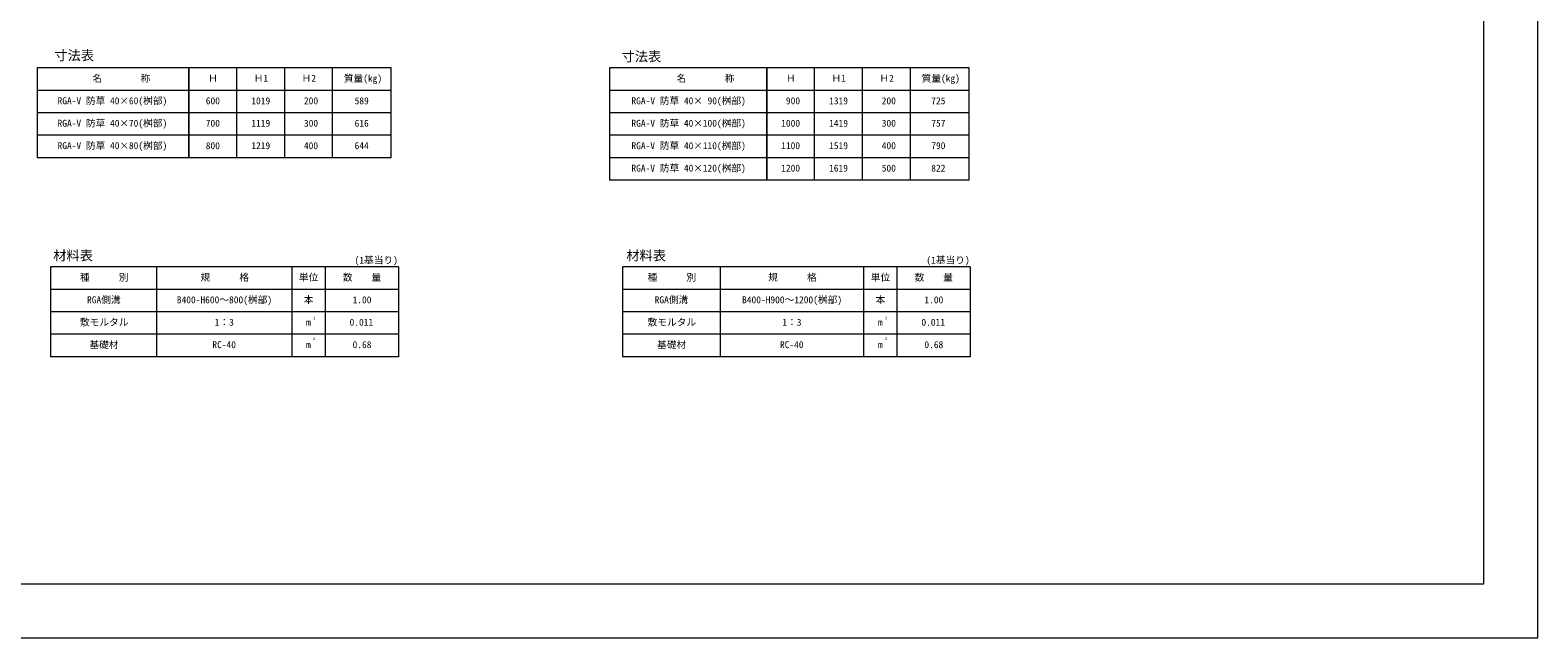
# Model space of a CAD drawing. Units: millimetres at full size, sheet at 1:20; details may follow other scales. Extents: x 0 to 8400, y -600 to 5940.
# Drawn here: x 2826 to 8400, y 0 to 2248 of the extents above; entities that cross this region are included whole.
import ezdxf
from ezdxf.enums import TextEntityAlignment as Align

# ---------------------------------------------------------------- set-up
doc = ezdxf.new("R2010")
doc.units = ezdxf.units.MM
doc.header["$LTSCALE"] = 20
doc.layers.add('TEXT(細線）', color=1, linetype='Continuous', lineweight=13)
doc.layers.add('構造物-寸法', color=7, linetype='Continuous', lineweight=9)
doc.styles.add('ＭＳ ゴシック', font='')
doc.styles.get('ＭＳ ゴシック').set_extended_font_data('MS Gothic')

msp = doc.modelspace()

# ---------------------------------------------------------------- linework, layer by layer
at = {"layer": 'TEXT(細線）'}
for p, q in [((3944.07, 2108.24), (2851.43, 2108.24)), ((2851.43, 2108.24), (2851.43, 1776.12)), ((3412.68, 1776.12), (3412.68, 2108.24)), ((3412.68, 2108.24), (3412.68, 1776.12)), ((3589.81, 1776.12), (3589.81, 2108.24)), ((3766.94, 1776.12), (3766.94, 2108.24)), ((4161.03, 2108.24), (3944.07, 2108.24)), ((3944.07, 1776.12), (3944.07, 2108.24)), ((4161.03, 1776.12), (4161.03, 2108.24)), ((6080.35, 2108.24), (4967.61, 2108.24)), ((4967.61, 2108.24), (4967.61, 1693.09)), ((5548.95, 1693.09), (5548.95, 2108.24)), ((5548.95, 2108.24), (5548.95, 1693.09)), ((5726.08, 1693.09), (5726.08, 2108.24)), ((5903.21, 1693.09), (5903.21, 2108.24)), ((6297.3, 2108.24), (6080.35, 2108.24)), ((6080.35, 1693.09), (6080.35, 2108.24)), ((6297.3, 1693.09), (6297.3, 2108.24)), ((3944.07, 2025.21), (2851.43, 2025.21)), ((4161.03, 2025.21), (3944.07, 2025.21)), ((6080.35, 2025.21), (4967.61, 2025.21)), ((6297.3, 2025.21), (6080.35, 2025.21)), ((3944.07, 1942.18), (2851.43, 1942.18)), ((4161.03, 1942.18), (3944.07, 1942.18)), ((6080.35, 1942.18), (4967.61, 1942.18)), ((6297.3, 1942.18), (6080.35, 1942.18)), ((3944.07, 1859.15), (2851.43, 1859.15)), ((4161.03, 1859.15), (3944.07, 1859.15)), ((6080.35, 1859.15), (4967.61, 1859.15)), ((6297.3, 1859.15), (6080.35, 1859.15)), ((3944.07, 1776.12), (2851.43, 1776.12)), ((4161.03, 1776.12), (3944.07, 1776.12)), ((6080.35, 1776.12), (4967.61, 1776.12)), ((6297.3, 1776.12), (6080.35, 1776.12)), ((6080.35, 1693.09), (4967.61, 1693.09)), ((6297.3, 1693.09), (6080.35, 1693.09)), ((2901.32, 1372.13), (2901.32, 1040.01)), ((4187.08, 1372.13), (2901.32, 1372.13)), ((3293.14, 1372.13), (3293.14, 1040.01)), ((3792.9, 1372.13), (3792.9, 1040.01)), ((3916.14, 1372.13), (3916.14, 1040.01)), ((4187.08, 1372.13), (4187.08, 1040.01)), ((5015.51, 1372.13), (5015.51, 1040.01)), ((6301.22, 1372.13), (5015.51, 1372.13)), ((5376.28, 1372.13), (5376.28, 1040.01)), ((5907.03, 1372.13), (5907.03, 1040.01)), ((6030.27, 1372.13), (6030.27, 1040.01)), ((6301.22, 1372.13), (6301.22, 1040.01)), ((4187.08, 1289.1), (2901.32, 1289.1)), ((6301.22, 1289.1), (5015.51, 1289.1)), ((4187.08, 1206.07), (2901.32, 1206.07)), ((6301.22, 1206.07), (5015.51, 1206.07)), ((4187.08, 1123.04), (2901.32, 1123.04)), ((6301.22, 1123.04), (5015.51, 1123.04)), ((4187.08, 1040.01), (2901.32, 1040.01)), ((6301.22, 1040.01), (5015.51, 1040.01))]:
    msp.add_line(p, q, dxfattribs=at)
at = {"layer": '構造物-寸法', "color": 2}
for p, q in [((8400, 0), (8400, 5940)), ((0, 0), (8400, 0))]:
    msp.add_line(p, q, dxfattribs=at)
at = {"layer": '構造物-寸法'}
for p, q in [((8200, 200), (8200, 5740)), ((200, 200), (8200, 200))]:
    msp.add_line(p, q, dxfattribs=at)

# ---------------------------------------------------------------- texts
at = {"layer": 'TEXT(細線）', "style": 'ＭＳ ゴシック'}
for s, height, p in [('寸法表', 35.92, (2915.07, 2125.97)), ('寸法表', 35.92, (5012.16, 2121.91)), ('名\u3000\u3000\u3000\u3000称', 25.48, (3055.84, 2049.35)), ('Ｈ', 25.66, (3483.74, 2049.23)), ('Ｈ1', 25.66, (3652.13, 2049.23)), ('Ｈ2', 25.66, (3829.26, 2049.23)), ('質量(kg)', 25.66, (3985.29, 2049.23)), ('名\u3000\u3000\u3000\u3000称', 25.48, (5215.49, 2049.35)), ('Ｈ', 25.66, (5620.02, 2049.23)), ('Ｈ1', 25.66, (5788.4, 2049.23)), ('Ｈ2', 25.66, (5965.53, 2049.23)), ('質量(kg)', 25.66, (6121.56, 2049.23)), ('RGA-V 防草 40×60(桝部)', 25.66, (2927.02, 1966.2)), ('600', 25.66, (3474.99, 1966.2)), ('1019', 25.66, (3643.38, 1966.2)), (' 200', 25.66, (3820.51, 1966.2)), ('589', 25.66, (4025.25, 1966.2)), ('RGA-V 防草 40× 90(桝部)', 25.66, (5048.75, 1966.2)), (' 900', 25.66, (5602.52, 1966.2)), ('1319', 25.66, (5779.65, 1966.2)), (' 200', 25.66, (5956.78, 1966.2)), ('725', 25.66, (6157.37, 1966.2)), ('RGA-V 防草 40×70(桝部)', 25.66, (2927.02, 1883.17)), ('700', 25.66, (3474.99, 1883.17)), ('1119', 25.66, (3643.38, 1883.17)), (' 300', 25.66, (3820.51, 1883.17)), ('616', 25.66, (4025.25, 1883.17)), ('RGA-V 防草 40×100(桝部)', 25.66, (5048.75, 1883.17)), ('1000', 25.66, (5602.52, 1883.17)), ('1419', 25.66, (5779.65, 1883.17)), (' 300', 25.66, (5956.78, 1883.17)), ('757', 25.66, (6157.37, 1883.17)), ('RGA-V 防草 40×80(桝部)', 25.66, (2927.02, 1800.14)), ('800', 25.66, (3474.99, 1800.14)), ('1219', 25.66, (3643.38, 1800.14)), (' 400', 25.66, (3820.51, 1800.14)), ('644', 25.66, (4025.25, 1800.14)), ('RGA-V 防草 40×110(桝部)', 25.66, (5048.75, 1800.14)), ('1100', 25.66, (5602.52, 1800.14)), ('1519', 25.66, (5779.65, 1800.14)), (' 400', 25.66, (5956.78, 1800.14)), ('790', 25.66, (6157.37, 1800.14)), ('RGA-V 防草 40×120(桝部)', 25.66, (5048.75, 1717.11)), ('1200', 25.66, (5602.52, 1717.11)), ('1619', 25.66, (5779.65, 1717.11)), (' 500', 25.66, (5956.78, 1717.11)), ('822', 25.66, (6157.37, 1717.11)), ('材料表', 35.92, (2910.88, 1385.59)), ('(1基当り)', 25.66, (4025.15, 1376.67)), ('材料表', 35.92, (5029.65, 1385.59)), ('(1基当り)', 25.66, (6139.29, 1376.67)), ('種\u3000\u3000\u3000別', 25.66, (3009.73, 1313.11)), ('規\u3000\u3000\u3000格', 25.66, (3455.52, 1313.11)), ('単位', 25.66, (3819.52, 1313.11)), ('数    量', 25.66, (3981.61, 1313.11)), ('種\u3000\u3000\u3000別', 25.66, (5108.39, 1313.11)), ('規\u3000\u3000\u3000格', 25.66, (5554.16, 1313.11)), ('単位', 25.66, (5933.65, 1313.11)), ('数    量', 25.66, (6095.74, 1313.11)), ('RGA側溝', 25.66, (3035.98, 1230.08)), ('B400-H600～800(桝部)', 25.66, (3368.02, 1230.08)), ('本', 25.66, (3837.02, 1230.08)), ('1.00 ', 25.66, (4017.77, 1230.08)), ('RGA側溝', 25.66, (5134.64, 1230.08)), ('B400-H900～1200(桝部)', 25.66, (5457.91, 1230.08)), ('本', 25.66, (5951.15, 1230.08)), ('1.00 ', 25.66, (6131.9, 1230.08)), ('敷モルタル', 25.66, (3009.73, 1147.05)), ('1：3', 25.66, (3508.02, 1147.05)), ('m', 25.66, (3845.77, 1147.05)), ('3', 10.26, (3871.92, 1174.7)), ('0.011', 25.66, (4006.7, 1147.05)), ('敷モルタル', 25.66, (5108.39, 1147.05)), ('1：3', 25.66, (5606.66, 1147.05)), ('m', 25.66, (5959.9, 1147.05)), ('3', 10.26, (5986.06, 1174.7)), ('0.011', 25.66, (6120.83, 1147.05)), ('基礎材', 25.66, (3044.73, 1064.02)), ('RC-40', 25.66, (3499.27, 1064.02)), ('m', 25.66, (3845.77, 1064.02)), ('2', 10.26, (3871.92, 1099.37)), ('0.68 ', 25.66, (4017.77, 1064.02)), ('基礎材', 25.66, (5143.39, 1064.02)), ('RC-40', 25.66, (5597.91, 1064.02)), ('m', 25.66, (5959.9, 1064.02)), ('2', 10.26, (5986.06, 1099.37)), ('0.68 ', 25.66, (6131.9, 1064.02))]:
    msp.add_text(s, height=height, dxfattribs=at).set_placement(p, align=Align.BOTTOM_LEFT)

doc.saveas('drawing.dxf')
